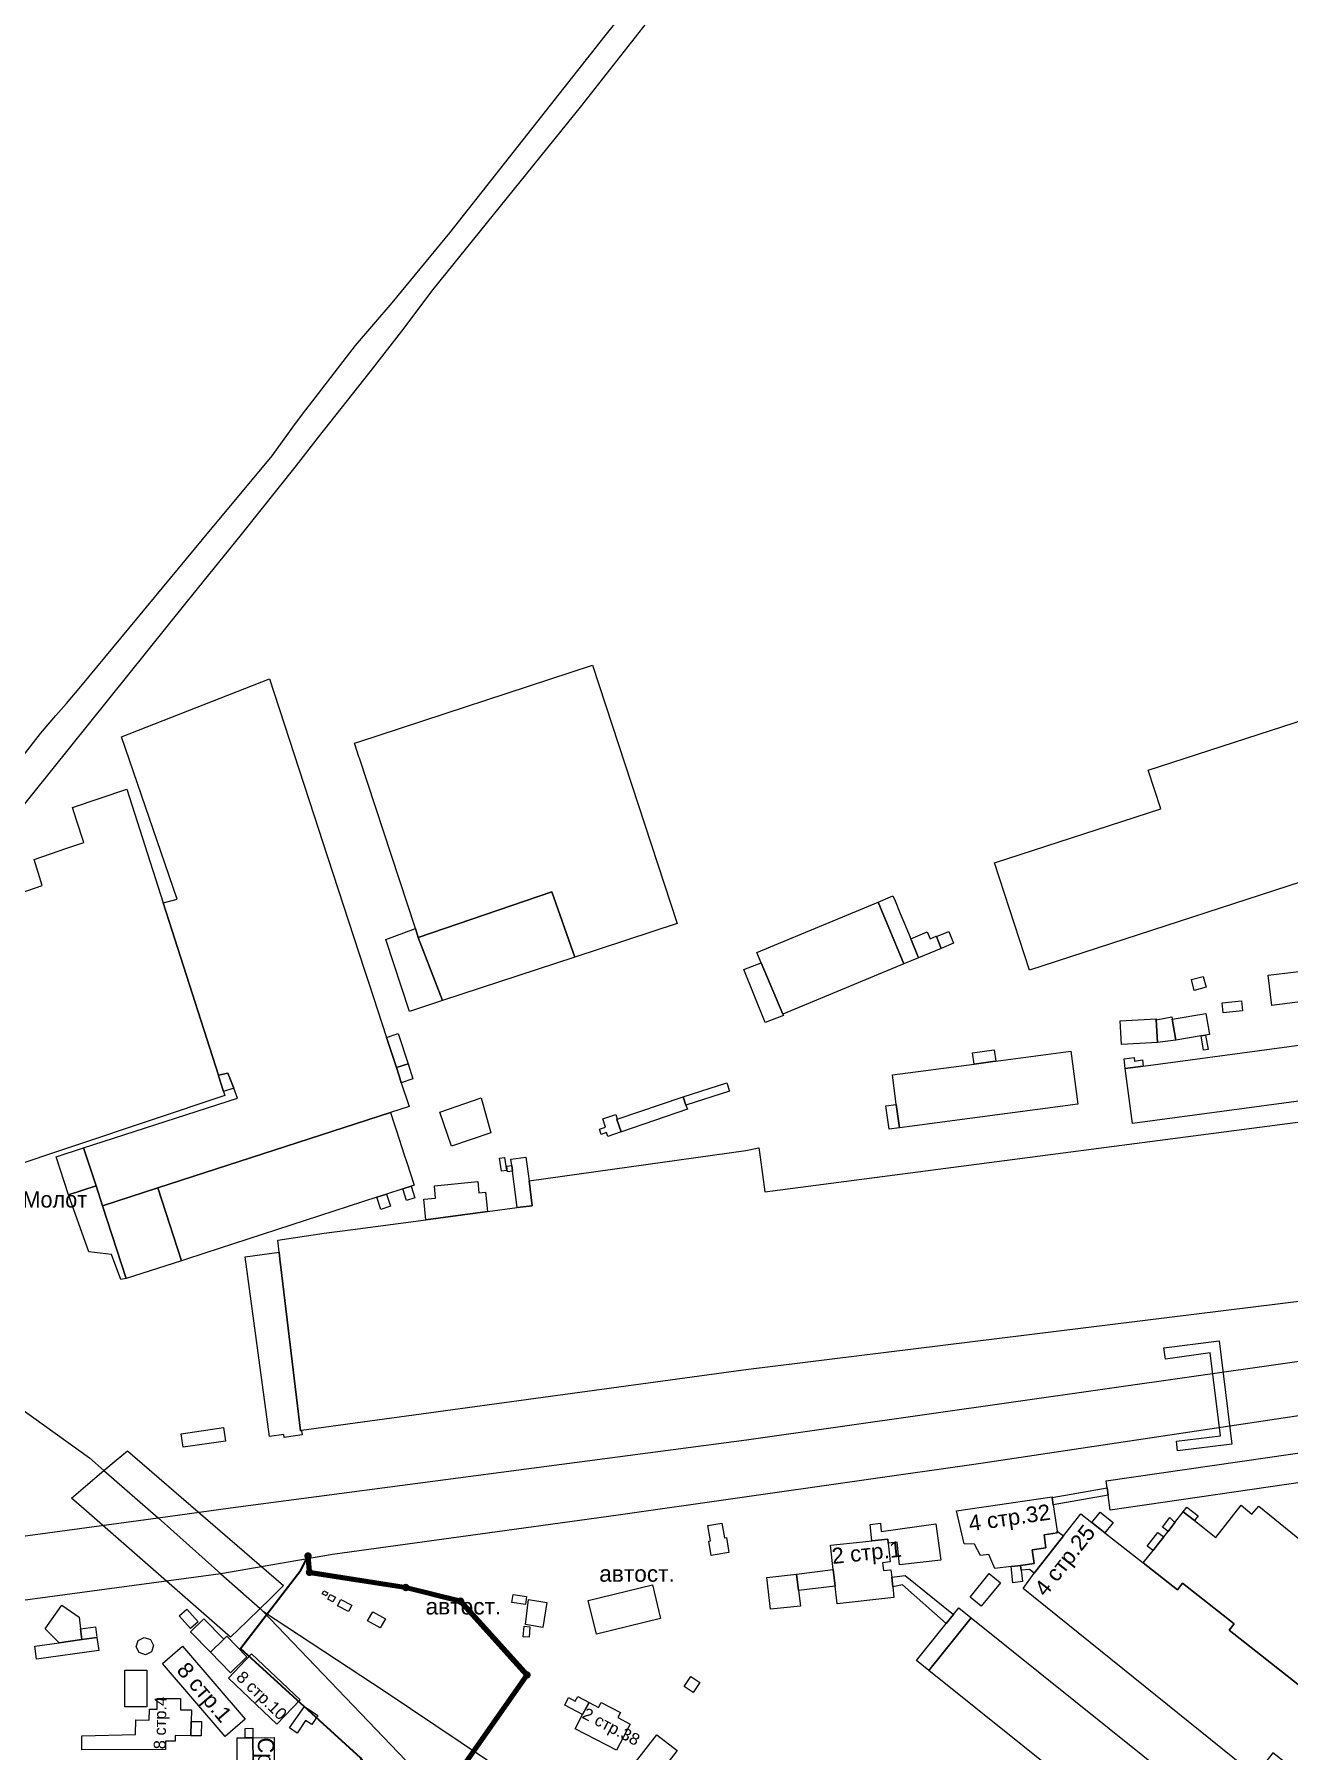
# Model space of a CAD drawing. Header units: metres. Extents: x 9999 to 15101, y 6965 to 11034.
# Drawn here: x 11684 to 12241, y 8823 to 9585 of the extents above; entities that cross this region are included whole.
import ezdxf
from ezdxf.enums import TextEntityAlignment as Align

# ---------------------------------------------------------------- set-up
doc = ezdxf.new("R2010")
doc.units = ezdxf.units.M
doc.header["$MEASUREMENT"] = 0
doc.layers.add('_К_ПК64+28.12-ПК66+16.43_Текст', color=7, linetype='Continuous', lineweight=30, true_color=0x994c00)
for name, color, linetype, lineweight in [('Слой 14', 7, 'Continuous', 0), ('Слой 19', 7, 'Continuous', 0), ('Слой 25', 7, 'Continuous', 0), ('Слой 29', 7, 'Continuous', 0), ('Слой 3', 7, 'Continuous', 0), ('Слой 41', 7, 'Continuous', 0), ('Слой 44', 7, 'Continuous', 0), ('Слой 45', 7, 'Continuous', 0), ('Слой 53', 7, 'Continuous', 0), ('Слой 9', 7, 'Continuous', 0)]:
    doc.layers.add(name, color=color, linetype=linetype, lineweight=lineweight)
doc.styles.add('Style-arial', font='arial.shx')
doc.styles.add('Style-p131', font='p131.shx')
doc.linetypes.add('Крест', pattern='A,0,-2.25,[131,ltypeshp.shx,S=0.5,R=0,X=-0.5,Y=-0.5],0,[131,ltypeshp.shx,S=0.5,R=180,X=0.5,Y=0.5],-2.25', length=4.5)

msp = doc.modelspace()

# ---------------------------------------------------------------- linework, layer by layer
at = {"color": 7, "lineweight": 9}
for points in [[(11850.47, 8783.09), (11901.93, 8856.58), (11873.02, 8888.64), (11848.96, 8894.68), (11805.67, 8901.45), (11804.95, 8909.37)], [(11851.79, 8782.17), (11903.97, 8856.7), (11873.88, 8890.08), (11849.28, 8896.24), (11807.15, 8902.84), (11806.54, 8909.52)]]:
    msp.add_lwpolyline(points, dxfattribs=at)
at = {"color": 30, "lineweight": 50, "true_color": 0xff7f00}
for points in [[(11850.72, 8782.92), (11902.32, 8856.6), (11873.18, 8888.91), (11849.02, 8894.97), (11805.94, 8901.71), (11805.25, 8909.4)], [(11851.54, 8782.35), (11903.59, 8856.68), (11873.72, 8889.81), (11849.22, 8895.95), (11806.87, 8902.58), (11806.24, 8909.49)]]:
    msp.add_lwpolyline(points, dxfattribs=at)
for centre in [(11805.74, 8909.44), (11806.41, 8902.15), (11849.12, 8895.46), (11873.45, 8889.36), (11902.95, 8856.64)]:
    msp.add_circle(centre, 1, dxfattribs=at)
at = {"layer": '_К_ПК64+28.12-ПК66+16.43_Текст', "color": 1, "linetype": 'Крест', "lineweight": 30, "true_color": 0xff0000}
msp.add_lwpolyline([(11851.13, 8782.63), (11829.19, 8819.76), (11775.82, 8868.34), (11802.5, 8903.15), (11805.74, 8909.44)], dxfattribs=at)
at = {"layer": '_К_ПК64+28.12-ПК66+16.43_Текст', "color": 30, "lineweight": 9, "true_color": 0xff7f00}
msp.add_lwpolyline([(11851.13, 8782.63), (11829.19, 8819.76), (11775.82, 8868.34), (11802.5, 8903.15), (11805.74, 8909.44)], dxfattribs=at)
at = {"layer": 'Слой 19', "color": 8, "linetype": 'Continuous', "lineweight": 0, "flags": 128}
for points in [[(11144.32, 9202.56), (11169.46, 9196.41), (11189.8, 9191.44), (11233.28, 9180.8), (11339.52, 9150.08), (11411.84, 9124.48), (11444.93, 9109.59), (11501.44, 9084.16), (11563.52, 9050.72), (11613.76, 9021.12), (11638.19, 9003.6), (11708.8, 8952.96), (11715.16, 8947.34), (11739.28, 8926.33), (11767.04, 8901.49), (11784.45, 8886.13), (11785.6, 8885.12), (11840, 8849.28), (11918.68, 8796.52)], [(12286.72, 8075.52), (12228.48, 8158.08), (12195.84, 8209.92), (12171.52, 8263.04), (12152.96, 8328.96), (12127.36, 8408.96), (12094.72, 8483.84), (12076.16, 8532.48), (12046.72, 8592.64), (12033.92, 8613.76), (12000, 8661.12), (11785.6, 8885.12)]]:
    msp.add_lwpolyline(points, dxfattribs=at)
at = {"layer": 'Слой 25', "color": 8, "linetype": 'Continuous', "lineweight": 0, "flags": 128}
for points in [[(11666.47, 9248.09), (11687.04, 9274.4), (11693.88, 9282.34), (11698.51, 9287.71), (11704.96, 9295.2), (11758.88, 9360.48), (11789.76, 9397.6), (11799.03, 9410.27), (11804.16, 9417.28), (11806.39, 9420.16), (11826.83, 9446.57), (11843.04, 9465.44), (11868.64, 9496.64), (11937.56, 9583.98), (11973.12, 9628.64)], [(11976.96, 9616.64), (11926.56, 9552.32), (11861.19, 9471.38), (11847.19, 9452.93), (11833.12, 9434.88), (11810.29, 9405.83), (11800.46, 9393.35), (11776, 9362.72), (11751.52, 9332.32), (11631.52, 9183.2)], [(12304.64, 8980.48), (12104.32, 8950.4), (11942.4, 8927.36), (11816.64, 8910.08), (11767.04, 8901.49), (11739.28, 8926.33), (11771.4, 8930.84), (12000.32, 8960.96), (12278.86, 9000.56)]]:
    msp.add_lwpolyline(points, dxfattribs=at)
for points in [[(11495.68, 8893.44), (11739.28, 8926.33), (11767.04, 8901.49), (11499.83, 8865.52), (11495.68, 8893.44)], [(11782.48, 8722.08), (11781.36, 8818.05), (11781.28, 8828.8), (11790.7, 8828.87), (11790.78, 8818.14), (11791.83, 8728.44), (11789.72, 8710.88), (11790.16, 8708.04), (11777.29, 8711.69), (11782.32, 8716.58), (11785.75, 8716.48), (11785.92, 8721.98), (11782.48, 8722.08)]]:
    msp.add_lwpolyline(points, close=True, dxfattribs=at)
at = {"layer": 'Слой 3', "color": 8, "linetype": 'Continuous', "lineweight": 0, "flags": 128}
for points in [[(12376.4, 9324.85), (12393.52, 9330.66), (12394.32, 9328.31), (12399.74, 9330.15), (12421.65, 9265.57), (12125.96, 9169.33), (12110.45, 9216.99), (12184.17, 9240.9), (12178.6, 9258.08), (12287.24, 9293.31), (12304.24, 9298.83), (12377.2, 9322.5), (12376.4, 9324.85)], [(11854.69, 9183.9), (11853.4, 9187.83), (11832.07, 9252.69), (11828.54, 9263.45), (11828.34, 9264.07), (11826.51, 9269.64), (11826.38, 9270.05), (11828.25, 9270.66), (11931.92, 9304.74), (11969.6, 9190.09), (11924.12, 9175.15), (11913.92, 9204.16), (11854.69, 9183.9)], [(11830.83, 9169.38), (11832.69, 9163.68), (11840.57, 9139.56), (11844.06, 9128.87), (11844.95, 9126.14), (11846.14, 9122.52), (11847.14, 9119.44), (11850.57, 9108.94), (11842.3, 9106.26), (11739.09, 9072.76), (11714.56, 9064.8), (11711.64, 9073.75), (11706.16, 9090.55), (11774.42, 9112.62), (11772.75, 9117.03), (11770.22, 9123.66), (11765.97, 9122.73), (11741.44, 9199.19), (11747.64, 9200.91), (11722.96, 9272.9), (11788.6, 9298.65), (11810.52, 9231.56), (11812.06, 9226.85), (11830.83, 9169.38)], [(11913.92, 9204.16), (11924.12, 9175.15), (11865.43, 9155.85), (11854.69, 9183.9), (11913.92, 9204.16)], [(12073.21, 9183.36), (12076.73, 9174.91), (12070.18, 9172.19), (12058.8, 9199.57), (12065.35, 9202.3), (12066.26, 9200.1), (12068.58, 9194.54), (12070.72, 9189.31), (12073.21, 9183.36)], [(12006.86, 9172.71), (12004.99, 9177.21), (12058.8, 9199.57), (12070.18, 9172.19), (12016.48, 9149.87), (12006.86, 9172.71)], [(11853.4, 9187.83), (11854.69, 9183.9), (11865.43, 9155.85), (11850.8, 9151.04), (11840.28, 9182.92), (11853.4, 9187.83)], [(12076.73, 9174.91), (12073.21, 9183.36), (12080.52, 9186.4), (12081.78, 9183.36), (12084.49, 9184.49), (12084.59, 9184.26), (12086.74, 9179.07), (12076.73, 9174.91)], [(12084.59, 9184.26), (12090.08, 9186.54), (12092.24, 9181.36), (12086.74, 9179.07), (12084.59, 9184.26)], [(12016.48, 9149.87), (12016.7, 9149.32), (12008.63, 9146.09), (11999.21, 9169.65), (12006.86, 9172.71), (12016.48, 9149.87)], [(12197.78, 9165.23), (12203.04, 9166.64), (12204.33, 9161.82), (12199.06, 9160.41), (12197.78, 9165.23)], [(12247.08, 9155.41), (12233.53, 9153.76), (12231.9, 9167.16), (12245.44, 9168.81), (12247.08, 9155.41)], [(12211.46, 9154.86), (12220.05, 9155.76), (12220.51, 9151.39), (12211.93, 9150.48), (12211.46, 9154.86)], [(12166.16, 9146.9), (12182.14, 9147.79), (12182.17, 9147.41), (12182.73, 9137.25), (12166.74, 9136.37), (12166.16, 9146.9)], [(12190.87, 9138.27), (12182.73, 9137.25), (12182.17, 9147.41), (12189.14, 9148.72), (12189.3, 9147.58), (12190.87, 9138.27)], [(12190.87, 9138.27), (12189.3, 9147.58), (12204.26, 9150.1), (12205.83, 9140.79), (12204.11, 9140.5), (12202.16, 9140.18), (12190.87, 9138.27)], [(11844.06, 9128.87), (11840.57, 9139.56), (11845.81, 9141.24), (11850.11, 9127.83), (11844.95, 9126.14), (11844.06, 9128.87)], [(12168.39, 9125.78), (12176.38, 9126.85), (12285.09, 9141.48), (12288.38, 9117.04), (12171.68, 9101.34), (12168.39, 9125.78)], [(12202.16, 9140.18), (12204.11, 9140.5), (12205.18, 9134.18), (12203.23, 9133.85), (12202.16, 9140.18)], [(12068.19, 9099.39), (12066.81, 9109.79), (12065.07, 9122.92), (12101.31, 9127.73), (12109.64, 9128.83), (12110.97, 9129.01), (12144.25, 9133.43), (12147.37, 9109.9), (12068.19, 9099.39)], [(12109.64, 9128.83), (12101.31, 9127.73), (12100.65, 9132.73), (12110.3, 9134.01), (12110.97, 9129.01), (12109.64, 9128.83)], [(11844.95, 9126.14), (11850.11, 9127.83), (11852.3, 9121.12), (11847.14, 9119.44), (11846.14, 9122.52), (11844.95, 9126.14)], [(12176.38, 9126.85), (12168.39, 9125.78), (12167.9, 9130.09), (12172.34, 9130.68), (12172.56, 9129.07), (12176.02, 9129.53), (12176.38, 9126.85)], [(11765.97, 9122.73), (11770.22, 9123.66), (11772.75, 9117.03), (11768.28, 9115.52), (11766.06, 9122.45), (11765.97, 9122.73)], [(11973.48, 9109.52), (11972.24, 9113.14), (11991.63, 9119.34), (11992.79, 9115.69), (11973.48, 9109.52)], [(11864.24, 9106.42), (11882.53, 9112.76), (11886.89, 9097.13), (11869.45, 9091.22), (11864.24, 9106.42)], [(11944.68, 9097.6), (11942.78, 9103.14), (11943.01, 9103.22), (11972.24, 9113.14), (11973.48, 9109.52), (11974.1, 9107.69), (11944.86, 9097.67), (11944.68, 9097.6)], [(12066.81, 9109.79), (12068.19, 9099.39), (12063.62, 9098.79), (12062.24, 9109.18), (12066.81, 9109.79)], [(11849.37, 9084.48), (11852.78, 9073.95), (11851.48, 9073.53), (11847.8, 9072.34), (11840.61, 9070), (11836.31, 9068.61), (11759.96, 9043.83), (11750.92, 9040.89), (11749.58, 9040.46), (11739.09, 9072.76), (11842.3, 9106.26), (11844.07, 9100.8), (11844.94, 9098.11), (11848.42, 9087.4), (11849.37, 9084.48)], [(12005.78, 9090.52), (12006.3, 9087.45), (12006.43, 9086.43), (12008.49, 9070.98), (12289.1, 9107.73), (12299.5, 9029.01), (12000, 8992.1), (11802.86, 8965.1), (11802.36, 8965.03), (11794.15, 9033.95), (11793.29, 9041.2), (11792.92, 9044.28), (11792.29, 9049.56), (11812.87, 9052.62), (11825.56, 9054.37), (11858.01, 9058.65), (11885.35, 9062.26), (11898.62, 9064.01), (11905.24, 9064.88), (11903.92, 9075.83), (12000, 9089.41), (12005.78, 9090.52)], [(11943.01, 9103.22), (11942.78, 9103.14), (11944.68, 9097.6), (11938.76, 9095.56), (11938.18, 9097.29), (11935.81, 9096.5), (11935.05, 9098.78), (11937.78, 9099.69), (11936.56, 9103.36), (11942.32, 9105.28), (11943.01, 9103.22)], [(11711.64, 9073.75), (11699.37, 9069.75), (11693.89, 9086.55), (11706.16, 9090.55), (11711.64, 9073.75)], [(11891.55, 9080.24), (11890.75, 9085.9), (11892.98, 9086.22), (11893.79, 9080.56), (11891.55, 9080.24)], [(11903.92, 9075.83), (11905.24, 9064.88), (11898.62, 9064.01), (11896.5, 9080.13), (11896.16, 9082.69), (11895.79, 9085.48), (11902.41, 9086.35), (11903.92, 9075.83)], [(11896.5, 9080.13), (11894.24, 9079.83), (11893.91, 9082.39), (11896.16, 9082.69), (11896.5, 9080.13)], [(11714.56, 9064.8), (11725.04, 9032.5), (11722.7, 9032.15), (11718.5, 9043.21), (11708.44, 9044.39), (11699.37, 9069.75), (11711.64, 9073.75), (11714.56, 9064.8)], [(11749.58, 9040.46), (11725.04, 9032.5), (11714.56, 9064.8), (11739.09, 9072.76), (11749.58, 9040.46)], [(11851.48, 9073.53), (11853.15, 9068.39), (11849.46, 9067.19), (11847.8, 9072.34), (11851.48, 9073.53)], [(11885.35, 9062.26), (11858.01, 9058.65), (11857.2, 9067.76), (11862.38, 9068.26), (11861.85, 9073.69), (11881.07, 9075.55), (11881.55, 9070.57), (11884.51, 9070.86), (11885.35, 9062.26)], [(11840.61, 9070), (11842.35, 9064.62), (11838.05, 9063.23), (11836.31, 9068.61), (11840.61, 9070)], [(11802.86, 8965.1), (11803.07, 8963.12), (11795.18, 8962.06), (11795.01, 8963.36), (11788.61, 8962.49), (11777.86, 9042.23), (11792.92, 9044.28), (11793.29, 9041.2), (11794.15, 9033.95), (11802.36, 8965.03), (11802.86, 8965.1)], [(11749.44, 8963.68), (11768.21, 8966.41), (11769.09, 8960.38), (11750.31, 8957.66), (11749.44, 8963.68)], [(12301.11, 8963.26), (12302.99, 8950.3), (12161.77, 8929.81), (12160.8, 8936.47), (12160.34, 8939.68), (12159.89, 8942.78), (12301.11, 8963.26)], [(12096.97, 8914.83), (12093.52, 8929.52), (12135.94, 8935.72), (12135.99, 8935.42), (12136.46, 8932.2), (12138.18, 8920.41), (12138.28, 8919.74), (12132.4, 8918.88), (12133.25, 8913.03), (12127.1, 8912.14), (12127.98, 8906.14), (12121.96, 8905.27), (12120.81, 8905.1), (12117.73, 8904.72), (12110.61, 8903.93), (12107.82, 8910.08), (12104.14, 8909.59), (12101.46, 8914.61), (12096.97, 8914.83)], [(12160.34, 8939.68), (12160.8, 8936.47), (12136.46, 8932.2), (12135.99, 8935.42), (12160.34, 8939.68)], [(12157.14, 8921.47), (12153.58, 8924.26), (12157.23, 8928.91), (12163.08, 8924.33), (12159.43, 8919.67), (12157.14, 8921.47)], [(12250.11, 8848.58), (12214.52, 8876.47), (12216.79, 8879.36), (12193.89, 8897.32), (12191.62, 8894.43), (12176.43, 8906.35), (12180.76, 8911.87), (12182.55, 8914.16), (12185.49, 8917.9), (12187.41, 8920.36), (12190.5, 8924.29), (12194.18, 8928.99), (12199.13, 8925.11), (12208.67, 8917.64), (12219.88, 8931.93), (12224.65, 8927.92), (12227.75, 8931.61), (12281.39, 8887.89), (12250.11, 8848.58)], [(12187.41, 8920.36), (12184.96, 8922.28), (12188.23, 8926.46), (12190.5, 8924.29), (12187.41, 8920.36)], [(12199.13, 8925.11), (12194.18, 8928.99), (12195.8, 8931.06), (12200.75, 8927.18), (12199.13, 8925.11)], [(11983.2, 8922.96), (11989.44, 8924.06), (11990.61, 8917.45), (11991.41, 8917.59), (11992.57, 8911.04), (11984.67, 8909.65), (11983.56, 8915.98), (11984.41, 8916.13), (11983.2, 8922.96)], [(12063.17, 8915.18), (12062.99, 8916.89), (12056, 8916.14), (12055.21, 8923.46), (12059.79, 8923.95), (12060.17, 8920.35), (12084.39, 8923.67), (12086.61, 8907.52), (12068.21, 8905.57), (12067.15, 8915.61), (12063.17, 8915.18)], [(12122.23, 8903.07), (12121.96, 8905.27), (12127.98, 8906.14), (12127.1, 8912.14), (12133.25, 8913.03), (12132.4, 8918.88), (12138.28, 8919.74), (12138.18, 8920.41), (12141.07, 8918.35), (12129.26, 8903.28), (12128.07, 8901.77), (12125.92, 8903.44), (12122.23, 8903.07)], [(12185.49, 8917.9), (12182.55, 8914.16), (12180.76, 8911.87), (12178.21, 8913.86), (12182.94, 8919.89), (12185.49, 8917.9)], [(12052.02, 8915.72), (12056, 8916.14), (12062.99, 8916.89), (12063.17, 8915.18), (12064.05, 8906.85), (12060.71, 8906.46), (12061.13, 8903), (12064.43, 8903.35), (12064.79, 8900.03), (12065.24, 8895.79), (12065.76, 8890.97), (12040.53, 8888.27), (12039.74, 8895.99), (12038.83, 8903.39), (12037.67, 8914.18), (12052.02, 8915.72)], [(12121.96, 8905.27), (12122.23, 8903.07), (12122.84, 8898.11), (12118.61, 8897.59), (12117.73, 8904.72), (12120.81, 8905.1), (12121.96, 8905.27)], [(11933.76, 8874.72), (11930.12, 8889.73), (11958.6, 8896.63), (11962.24, 8881.62), (11933.76, 8874.72)], [(12022.51, 8901.33), (12023.35, 8894.12), (12024.34, 8887.14), (12011.01, 8885.84), (12009.42, 8899.88), (12022.51, 8901.33)], [(12092.15, 8883.48), (12088.96, 8879.5), (12069.6, 8896.64), (12065.24, 8895.79), (12064.79, 8900.03), (12070.72, 8900.8), (12092.15, 8883.48)], [(12099.54, 8891.15), (12108.09, 8901.62), (12113.03, 8897.58), (12104.49, 8887.12), (12099.54, 8891.15)], [(11812.79, 8894.03), (11814.48, 8893.13), (11813.75, 8891.78), (11812.07, 8892.67), (11812.79, 8894.03)], [(11815.58, 8892.35), (11817.87, 8891.13), (11816.79, 8889.1), (11814.5, 8890.31), (11815.58, 8892.35)], [(11820.29, 8890.13), (11825.18, 8887.59), (11823.72, 8884.78), (11818.83, 8887.32), (11820.29, 8890.13)], [(11896.75, 8892.35), (11902.72, 8891.5), (11902.2, 8887.91), (11896.24, 8888.76), (11896.75, 8892.35)], [(11903.56, 8890.1), (11911.69, 8888.74), (11909.93, 8877.76), (11902.25, 8878.98), (11903.56, 8890.1)], [(11704.17, 8882.28), (11704.71, 8877.13), (11705.38, 8872.3), (11695.35, 8870.9), (11689.15, 8877.1), (11696.51, 8887.63), (11704.17, 8882.28)], [(11751.91, 8885.8), (11756.92, 8880.15), (11753.63, 8877.23), (11748.62, 8882.89), (11751.91, 8885.8)], [(11762.39, 8866.7), (11753.61, 8875.84), (11759.52, 8881.58), (11768.36, 8872.51), (11762.39, 8866.7)], [(11832.19, 8880.64), (11834.51, 8884.71), (11840.06, 8881.55), (11837.75, 8877.48), (11832.19, 8880.64)], [(12081.32, 8858.68), (12075.81, 8863.1), (12088.96, 8879.5), (12092.15, 8883.48), (12094.54, 8886.47), (12100.05, 8882.05), (12081.32, 8858.68)], [(12100.05, 8882.05), (12328.68, 8698.78), (12309.95, 8675.41), (12081.32, 8858.68), (12100.05, 8882.05)], [(11712.07, 8873.24), (11712.88, 8867.46), (11685.28, 8863.6), (11684.48, 8869.38), (11695.35, 8870.9), (11705.38, 8872.3), (11712.07, 8873.24)], [(11704.71, 8877.13), (11711.4, 8878.06), (11712.07, 8873.24), (11705.38, 8872.3), (11704.71, 8877.13)], [(11729.46, 8869.17), (11730.39, 8871.96), (11733.02, 8873.28), (11735.81, 8872.35), (11737.13, 8869.72), (11736.2, 8866.93), (11733.57, 8865.61), (11730.78, 8866.54), (11729.46, 8869.17)], [(11762.39, 8866.7), (11768.36, 8872.51), (11769.68, 8873.83), (11778.63, 8864.65), (11771.39, 8857.59), (11762.39, 8866.7)], [(11901.6, 8878.22), (11904.14, 8878.04), (11903.82, 8873.37), (11901.27, 8873.55), (11901.6, 8878.22)], [(11768.9, 8829.37), (11741.14, 8861.67), (11750.1, 8869.37), (11777.86, 8837.06), (11768.9, 8829.37)], [(11780.7, 8866.08), (11802.21, 8845.55), (11791.9, 8834.75), (11770.39, 8855.28), (11780.7, 8866.08)], [(11724.4, 8858.72), (11734.24, 8858.72), (11734.24, 8842.56), (11724.4, 8842.56), (11724.4, 8858.72)], [(11975.68, 8856), (11979.64, 8853.33), (11976.65, 8848.9), (11972.69, 8851.57), (11975.68, 8856)], [(11738.72, 8841.4), (11738.72, 8846.24), (11749.12, 8846.24), (11749.12, 8841.2), (11753.99, 8841.1), (11753.89, 8836.04), (11753.76, 8829.67), (11746.72, 8829.81), (11746.72, 8827.28), (11742.48, 8827.28), (11742.48, 8823.6), (11705.28, 8823.44), (11705.36, 8829.68), (11729.14, 8830.19), (11729.27, 8836.71), (11735.28, 8836.59), (11735.38, 8841.47), (11738.72, 8841.4)], [(11797.58, 8833.11), (11804.12, 8842.71), (11810.14, 8838.61), (11807.41, 8834.6), (11804.66, 8836.47), (11800.85, 8830.88), (11797.58, 8833.11)], [(11930.48, 8844.48), (11927.62, 8839.04), (11919.64, 8843.23), (11921.39, 8846.57), (11924.32, 8845.03), (11925.43, 8847.13), (11930.48, 8844.48)], [(11924.34, 8832.79), (11927.62, 8839.04), (11930.38, 8844.29), (11930.48, 8844.48), (11934.71, 8842.26), (11935.85, 8844.43), (11944.45, 8839.92), (11943.29, 8837.7), (11948.68, 8834.87), (11942.57, 8823.23), (11924.34, 8832.79)], [(11753.89, 8836.04), (11758.44, 8835.95), (11758.31, 8829.58), (11753.76, 8829.67), (11753.89, 8836.04)], [(11774.24, 8828.72), (11777.9, 8828.76), (11781.28, 8828.8), (11781.36, 8818.05), (11774.32, 8818), (11774.24, 8828.72)], [(11777.9, 8828.76), (11777.84, 8832.88), (11781.28, 8832.96), (11781.28, 8828.8), (11777.9, 8828.76)], [(11969.58, 8823.06), (11960.08, 8810.89), (11951.02, 8817.95), (11960.52, 8830.13), (11969.58, 8823.06)]]:
    msp.add_lwpolyline(points, close=True, dxfattribs=at)
for points in [[(11669.14, 9200.49), (11687.68, 9207.01), (11684.17, 9218.54), (11698.67, 9223.49), (11706.22, 9226.06), (11703.03, 9235.96), (11701.21, 9241.61), (11725.26, 9249.63), (11741.44, 9199.19), (11765.97, 9122.73), (11766.06, 9122.45), (11768.28, 9115.52), (11768.85, 9113.74), (11669.92, 9080.64)], [(12258.31, 8803.07), (12234, 8822.13), (12226.11, 8812.08), (12123.12, 8894.96), (12128.07, 8901.77), (12129.26, 8903.28), (12141.07, 8918.35), (12142.27, 8919.89), (12148.7, 8928.08), (12153.58, 8924.26), (12157.14, 8921.47), (12159.43, 8919.67), (12176.43, 8906.35), (12191.62, 8894.43), (12193.89, 8897.32), (12216.79, 8879.36), (12214.52, 8876.47), (12250.11, 8848.58)]]:
    msp.add_lwpolyline(points, dxfattribs=at)
at = {"layer": 'Слой 41', "color": 8, "linetype": 'Continuous', "lineweight": 0, "flags": 128}
msp.add_lwpolyline([(11706.21, 8930.41), (11700.74, 8935.12), (11706.98, 8940.46), (11715.16, 8947.34), (11720.64, 8951.95), (11725.56, 8956.11), (11794.88, 8896.32), (11788.9, 8890.47), (11784.45, 8886.13), (11778.72, 8880.54), (11771.34, 8873.42), (11706.21, 8930.41)], close=True, dxfattribs=at)
at = {"layer": 'Слой 45', "color": 8, "linetype": 'Continuous', "lineweight": 0, "flags": 128}
msp.add_lwpolyline([(12185.62, 9001.85), (12210.15, 9004.93), (12215.78, 8959.02), (12191.69, 8956.03), (12191.15, 8960.37), (12210.66, 8962.79), (12206.1, 8999.57), (12186.23, 8996.82), (12185.62, 9001.85)], close=True, dxfattribs=at)
at = {"layer": 'Слой 53', "color": 8, "linetype": 'Continuous', "lineweight": 0, "flags": 128}
msp.add_lwpolyline([(12038.83, 8903.39), (12039.74, 8895.99), (12023.35, 8894.12), (12022.51, 8901.33), (12038.83, 8903.39)], close=True, dxfattribs=at)

# ---------------------------------------------------------------- texts
at = {"layer": 'Слой 14', "color": 8, "linetype": 'Continuous', "lineweight": 0, "style": 'Style-arial'}
for p in [(11934.97, 8898), (11857.92, 8883.47)]:
    msp.add_text('автост.', height=7.2, dxfattribs=at).set_placement(p)
at = {"layer": 'Слой 29', "color": 8, "linetype": 'Continuous', "lineweight": 0, "style": 'Style-p131'}
msp.add_text('Средний Международный переулок', height=7.2, rotation=270.6, dxfattribs=at).set_placement((11783.45, 8828.82))
at = {"layer": 'Слой 44', "color": 8, "linetype": 'Continuous', "lineweight": 0, "style": 'Style-p131'}
msp.add_text('пешеходный тоннель Серп и Молот', height=7.2, dxfattribs=at).set_placement((11546.58, 9064.04))
at = {"layer": 'Слой 9', "color": 8, "linetype": 'Continuous', "lineweight": 0, "style": 'Style-arial'}
for s, height, rotation, p in [('4 стр.32', 7, 8.3, (12099.47, 8920.35)), ('4 стр.25', 7, 51.9, (12133.03, 8890.98)), ('2 стр.1', 7, 6.1, (12038.56, 8905.86)), ('8 стр.10', 5.25, 316.3, (11773.47, 8855.12)), ('8 стр.4', 5.25, 88.8, (11742.48, 8823.6)), ('2 стр.38', 5.25, 332.3, (11926.95, 8837.77))]:
    msp.add_text(s, height=height, rotation=rotation, dxfattribs=at).set_placement(p)
msp.add_text('8 стр.1', height=7, rotation=310.6, dxfattribs=at).set_placement((11759.83, 8848.98), align=Align.MIDDLE_CENTER)

doc.saveas('drawing.dxf')
